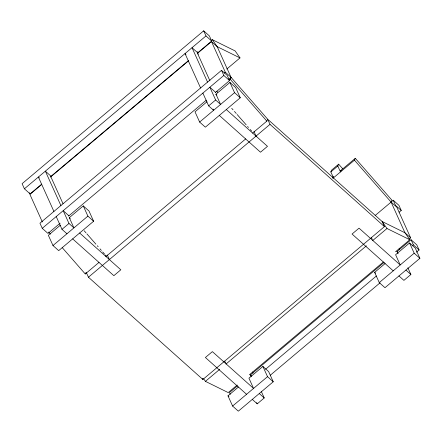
<?xml version="1.0" encoding="UTF-8"?>
<svg xmlns="http://www.w3.org/2000/svg" width="442" height="442" viewBox="0 0 442 442"><rect width="100%" height="100%" fill="white"/><g stroke="black" fill="none" stroke-linecap="round" stroke-linejoin="round"><path stroke-width="0.66" d="M62.184 247.581L85.262 273.968L85.836 272.72M229.122 80.096L230.183 79.206L231.044 77.339L217.193 46.67L212.337 39.686L211.282 40.576M252.586 133.108L266.835 121.114L267.697 119.246L231.044 77.339L225.321 72.223L211.475 41.554L197.22 53.554M333.495 177.822L330.826 171.916L331.688 170.048L338.671 164.17L342.76 168.838M330.826 171.916L337.81 166.037L338.671 164.17M341.34 170.071L340.478 171.944L337.81 166.037M332.804 178.402L354.445 160.181L355.307 158.313L391.96 200.22L391.098 202.088L375.136 215.525M197.452 53.051L211.707 41.056L209.398 35.946L203.674 30.829L22.1 183.684L24.409 188.795L30.128 193.911L41.741 184.132M24.409 188.795L205.983 35.94L203.674 30.829M50.714 176.579L188.48 60.604M41.509 184.634L29.901 194.408L42.333 221.95M50.482 177.082L188.778 60.664M215.298 92.571L229.547 80.577L227.243 75.466L221.519 70.35L39.946 223.204L42.25 228.315L47.974 233.431L60.112 223.21M226.807 69.018L240.006 57.908L235.144 50.924L212.337 39.686M224.265 73.112L225.321 72.223M42.25 228.315L223.829 75.46L221.519 70.35M228.928 79.112L231.044 77.339M68.56 216.099L206.326 100.13M60.35 225.21L48.36 235.299L52.979 245.525L58.698 250.636L93.616 221.243L89.002 211.022L83.278 205.906L69.206 217.751M207.005 101.748L195.016 111.843L199.635 122.064L205.353 127.18L240.271 97.781L235.658 87.56L229.934 82.444L215.862 94.29M66.946 233.763L61.99 229.337L68.974 223.459L63.2 210.679L68.924 215.795M213.055 109.102L213.602 110.307L208.646 105.876L215.63 99.997L209.862 87.218L215.58 92.334M52.979 245.525L87.897 216.127L83.278 205.906M199.635 122.064L234.553 92.671L229.934 82.444M85.262 273.968L98.986 262.415M105.848 256.636L245.724 138.887M409.088 239.205L410.668 237.868L404.949 232.757L382.137 221.519L384.446 226.63L202.872 379.485L88.433 277.211L270.007 124.357L267.697 119.246L382.137 221.519L386.999 228.503L409.806 239.741L395.557 251.736M332.611 177.419L333.666 176.529M340.34 170.91L355.307 158.313M391.098 202L393.214 200.22L398.933 205.337L401.242 210.447L399.132 212.221M203.552 378.672L205.425 381.358L219.674 369.357M226.006 364.026L366.412 245.829M372.744 240.498L386.999 228.503M237.205 385.043L228.232 392.595L205.425 381.358M249.343 374.822L383.413 261.957M237.398 385.932L229.481 392.595L230.249 394.297M250.597 374.822L384.137 262.404M396.805 251.736L411.054 239.741L416.778 244.857L419.088 249.968L416.447 252.189M246.57 394.297L205.392 357.501L212.375 351.622L253.553 388.419L248.94 378.197L262.907 366.44L268.625 371.551L273.244 381.772L238.326 411.171L232.602 406.054L227.989 395.833L238.465 387.015M393.225 270.841L352.053 234.039L359.037 228.16L400.209 264.962L395.596 254.736L409.563 242.978L415.287 248.095L419.9 258.316L384.982 287.709L379.258 282.598L374.645 272.377L385.12 263.554M265.57 369.269L376.418 275.957M412.309 245.741L413.364 244.851L411.054 239.741M232.602 406.054L267.52 376.661L262.907 366.44M379.258 282.598L414.176 253.2L409.563 242.978M270.239 375.269L380.026 282.847M252.294 399.413L257.25 403.839L264.233 397.96L261.211 391.269M407.867 267.808L410.889 274.504L403.905 280.383L398.949 275.952M240.006 57.908L217.193 46.67L211.475 41.554M205.983 35.94L211.707 41.056M401.242 210.447L395.518 205.331L393.214 200.22M354.445 160.181L391.098 202.088L396.822 207.204L410.668 237.868M223.829 75.46L229.547 80.577M413.364 244.851L419.088 249.968M198.458 54.167L197.508 53.316L209.939 80.853M234.553 92.671L240.271 97.781M270.007 124.357L384.446 226.63M414.176 253.2L419.9 258.316M185.983 54.432L185.032 53.576L200.569 87.986M216.923 95.058L215.967 94.207L220.586 104.428L215.63 99.997M226.304 109.539L267.482 146.341L260.498 152.219L219.32 115.417M405.933 270.073L410.889 274.504M374.645 272.377L375.601 273.228M51.079 176.275L45.36 171.159L60.897 205.569M87.897 216.127L93.616 221.243M267.52 376.661L273.244 381.772M39.327 177.888L38.377 177.038L53.913 211.447M251.387 375.811L250.432 374.96L251.2 376.661M70.267 218.514L69.311 217.663L73.93 227.884L68.974 223.459M79.648 233L120.826 269.797L113.843 275.681L72.665 238.879M259.277 393.535L264.233 397.96M227.989 395.833L228.939 396.684M230.183 79.206L266.835 121.114M216.779 91.234L217.685 92.267M231.713 108.307L233.072 109.859M234.431 111.412L236.238 113.478M237.144 114.511L246.194 124.859M247.553 126.412L248.459 127.445M250.271 129.517L251.625 131.07M84.151 230.73L85.963 232.801M86.87 233.835L95.92 244.183M97.279 245.73L98.179 246.769M99.991 248.835L101.351 250.387M102.71 251.94L104.516 254.012M105.423 255.045L106.329 256.078M48.603 232.061L50.416 234.133M409.806 239.741L404.949 232.757L391.098 202.088M371.23 237.674L372.379 239.326M224.575 361.136L225.724 362.783M399.137 248.481L399.706 249.73M397.087 251.498L398.115 253.769M253.99 131.567L256.04 136.114M197.226 51.675L197.74 52.813L192.016 47.697L207.552 82.107M202.878 93.102L208.646 105.876M252.481 371.937L253.045 373.192M256.697 402.623L257.25 403.839M202.359 378.346L202.872 379.485M107.329 255.028L109.384 259.57M50.852 176.772L63.002 203.685M86.378 272.664L88.433 277.211M56.217 216.558L61.99 229.337M29.62 192.773L30.128 193.911"/></g></svg>
